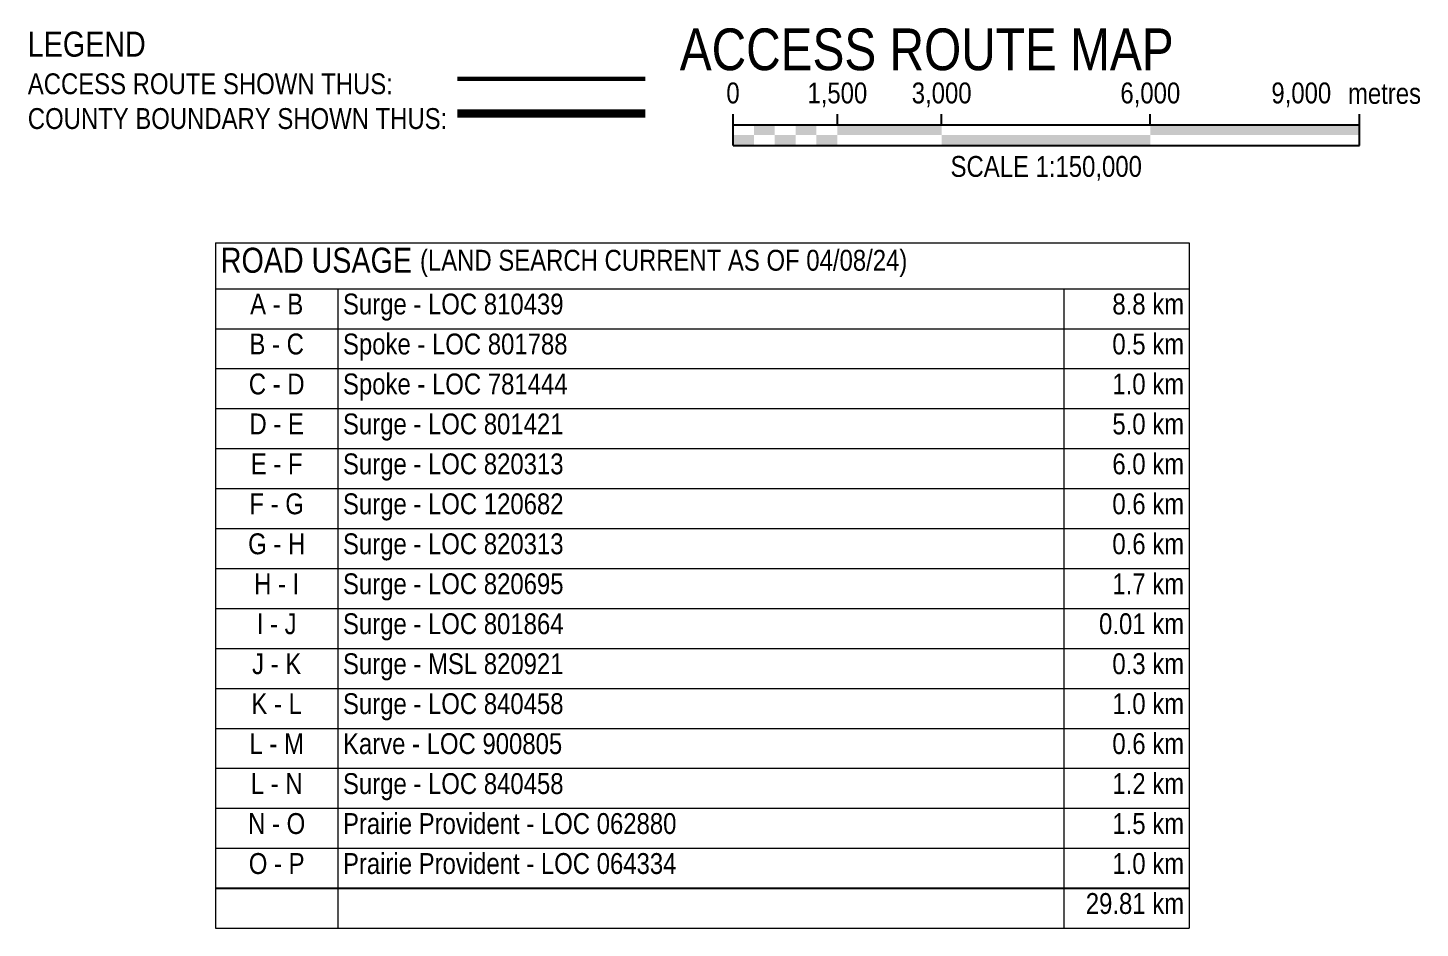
# Model space of a CAD drawing. Extents: x 570482 to 581403, y 6264409 to 6273171.
# Drawn here: x 570523 to 571190, y 6269988 to 6270419 of the extents above; entities that cross this region are included whole.
import ezdxf
from ezdxf.enums import TextEntityAlignment as Align

# ---------------------------------------------------------------- set-up
doc = ezdxf.new("R2010")
doc.units = 0
doc.header["$LTSCALE"] = 5
doc.linetypes.add('BORDER2', pattern=[22.225, 6.35, -3.175, 6.35, -3.175, 0, -3.175])
doc.layers.get('Defpoints').update_dxf_attribs({"color": 9})
doc.layers.add('AS-COUNTY', color=7, linetype='BORDER2', lineweight=60, true_color=0xcc33ff)
for name, color, linetype in [('CG-NOTES', 7, 'Continuous'), ('DETAIL-T', 7, 'Continuous'), ('L-2', 7, 'Continuous'), ('P-PROPOSED', 10, 'Continuous')]:
    doc.layers.add(name, color=color, linetype=linetype)
doc.styles.add('0', font='ARIALN.TTF')
doc.styles.add('80', font='ARIALN.TTF', dxfattribs={"height": 10})
doc.styles.add('80CG', font='ARIALN.TTF', dxfattribs={"height": 10})
doc.styles.add('BOLD', font='ARIALNB.TTF')

# ---------------------------------------------------------------- blocks, each defined once
blk = doc.blocks.new('*T91')
at = {"layer": 'CG-NOTES', "color": 0, "lineweight": -2, "transparency": 16777216}
blk.add_line((0, -309.1), (466.29, -309.1), dxfattribs=at)
at = {"layer": 'Defpoints', "color": 8, "linetype": 'ByBlock', "lineweight": 0, "transparency": 16777216}
for p, q in [((0, 0), (466.29, 0)), ((0, 0), (0, -328.24)), ((466.29, 0), (466.29, -328.24)), ((0, -21.96), (466.29, -21.96)), ((58.51, -21.96), (58.51, -328.24)), ((406.14, -21.96), (406.14, -328.24)), ((0, -41.1), (466.29, -41.1)), ((0, -60.25), (466.29, -60.25)), ((0, -79.39), (466.29, -79.39)), ((0, -98.53), (466.29, -98.53)), ((0, -117.67), (466.29, -117.67)), ((0, -136.82), (466.29, -136.82)), ((0, -155.96), (466.29, -155.96)), ((0, -175.1), (466.29, -175.1)), ((0, -194.24), (466.29, -194.24)), ((0, -213.39), (466.29, -213.39)), ((0, -232.53), (466.29, -232.53)), ((0, -251.67), (466.29, -251.67)), ((0, -270.81), (466.29, -270.81)), ((0, -289.96), (466.29, -289.96)), ((0, -328.24), (466.29, -328.24))]:
    blk.add_line(p, q, dxfattribs=at)
at = {"layer": 'CG-NOTES', "color": 154, "transparency": 16777216, "insert": (2.5, -2.33), "char_height": 11.98985, "width": 461.2957, "attachment_point": 1, "style": 'BOLD'}
blk.add_mtext('\\A1;{\\fArial Narrow|b0|i0|c0|p34;\\C14;ROAD USAGE\\fArial Narrow|b1|i0|c0|p34;\\H0.99999x; \\fArial Narrow|b0|i0|c0|p34;\\H0.83333x;\\C256;(LAND SEARCH CURRENT AS OF 04/08/24)}', dxfattribs=at)
at = {"layer": 'CG-NOTES', "transparency": 16777216, "style": '0'}
for s, insert, char_height, width, attachment_point in [('A - B', (29.26, -24.29), 9.992, 53.5162, 2), ('Surge - LOC 810439', (61.01, -24.29), 9.9915, 342.6294, 1), ('8.8 km', (463.79, -24.29), 9.992, 55.1585, 3), ('B - C', (29.26, -43.44), 9.992, 53.5162, 2), ('Spoke - LOC 801788', (61.01, -43.44), 9.9915, 342.6294, 1), ('0.5 km', (463.79, -43.44), 9.992, 55.1585, 3), ('C - D', (29.26, -62.58), 9.992, 53.5162, 2), ('Spoke - LOC 781444', (61.01, -62.58), 9.9915, 342.6294, 1), ('1.0 km', (463.79, -62.58), 9.992, 55.1585, 3), ('D - E', (29.26, -81.72), 9.992, 53.5162, 2), ('Surge - LOC 801421', (61.01, -81.72), 9.9915, 342.6294, 1), ('5.0 km', (463.79, -81.72), 9.992, 55.1585, 3), ('E - F', (29.26, -100.86), 9.992, 53.5162, 2), ('Surge - LOC 820313', (61.01, -100.86), 9.9915, 342.6294, 1), ('6.0 km', (463.79, -100.86), 9.992, 55.1585, 3), ('F - G', (29.26, -120), 9.992, 53.5162, 2), ('Surge - LOC 120682', (61.01, -120), 9.9915, 342.6294, 1), ('0.6 km', (463.79, -120), 9.992, 55.1585, 3), ('G - H', (29.26, -139.15), 9.992, 53.5162, 2), ('Surge - LOC 820313 ', (61.01, -139.15), 9.9915, 342.6294, 1), ('0.6 km', (463.79, -139.15), 9.992, 55.1585, 3), ('H - I', (29.26, -158.29), 9.992, 53.5162, 2), ('Surge - LOC 820695 ', (61.01, -158.29), 9.9915, 342.6294, 1), ('1.7 km', (463.79, -158.29), 9.992, 55.1585, 3), ('I - J', (29.26, -177.43), 9.992, 53.5162, 2), ('Surge - LOC 801864', (61.01, -177.43), 9.9915, 342.6294, 1), ('0.01 km', (463.79, -177.43), 9.992, 55.1585, 3), ('J - K', (29.26, -196.58), 9.992, 53.5165, 2), ('Surge - MSL 820921', (61.01, -196.58), 9.9915, 342.6299, 1), ('0.3 km', (463.79, -196.58), 9.992, 55.159, 3), ('K - L', (29.26, -215.72), 9.992, 53.5165, 2), ('Surge - LOC 840458', (61.01, -215.72), 9.9915, 342.6299, 1), ('1.0 km', (463.79, -215.72), 9.992, 55.159, 3), ('L - M', (29.26, -234.86), 9.992, 53.5165, 2), ('Karve - LOC 900805', (61.01, -234.86), 9.9915, 342.6299, 1), ('0.6 km', (463.79, -234.86), 9.992, 55.159, 3), ('L - N', (29.26, -254), 9.992, 53.5165, 2), ('Surge - LOC 840458', (61.01, -254), 9.9915, 342.6299, 1), ('1.2 km', (463.79, -254), 9.992, 55.159, 3), ('N - O', (29.26, -273.14), 9.992, 53.5165, 2), ('Prairie Provident - LOC 062880', (61.01, -273.14), 9.9915, 342.6297, 1), ('1.5 km', (463.79, -273.14), 9.992, 55.1588, 3), ('O - P', (29.26, -292.29), 9.992, 53.5165, 2), ('Prairie Provident - LOC 064334', (61.01, -292.29), 9.9915, 342.6297, 1), ('1.0 km', (463.79, -292.29), 9.992, 55.1588, 3), ('29.81 km', (463.79, -311.43), 9.992, 55.1588, 3)]:
    blk.add_mtext(s, dxfattribs=dict(at, insert=insert, char_height=char_height, width=width, attachment_point=attachment_point))

msp = doc.modelspace()

# ---------------------------------------------------------------- linework, layer by layer
at = {"layer": 'AS-COUNTY', "ltscale": 0.5, "const_width": 3.996, "flags": 128}
msp.add_lwpolyline([(570728.606, 6270378.051), (570818.716, 6270378.051)], dxfattribs=at)
at = {"layer": 'L-2'}
for p, q in [((570860.67, 6270362.613), (570860.67, 6270377.601)), ((570860.67, 6270372.605), (571160.653, 6270372.605)), ((570910.627, 6270372.605), (570910.627, 6270377.601)), ((570960.585, 6270372.605), (570960.585, 6270377.601)), ((571060.499, 6270372.605), (571060.499, 6270377.601)), ((571160.653, 6270362.613), (571160.653, 6270377.601)), ((570860.67, 6270362.613), (571160.653, 6270362.613))]:
    msp.add_line(p, q, dxfattribs=at)
for points in [[(570870.662, 6270372.605), (570880.653, 6270372.605), (570870.662, 6270367.609), (570880.653, 6270367.609)], [(570890.645, 6270372.605), (570900.636, 6270372.605), (570890.645, 6270367.609), (570900.636, 6270367.609)], [(570910.627, 6270372.605), (570960.585, 6270372.605), (570910.627, 6270367.609), (570960.585, 6270367.609)], [(571060.499, 6270372.605), (571160.653, 6270372.605), (571060.499, 6270367.609), (571160.653, 6270367.609)], [(570860.67, 6270367.609), (570870.662, 6270367.609), (570860.67, 6270362.613), (570870.662, 6270362.613)], [(570880.653, 6270367.609), (570890.645, 6270367.609), (570880.653, 6270362.613), (570890.645, 6270362.613)], [(570900.636, 6270367.609), (570910.627, 6270367.609), (570900.636, 6270362.613), (570910.627, 6270362.613)], [(570960.585, 6270367.609), (571060.499, 6270367.609), (570960.585, 6270362.613), (571060.499, 6270362.613)]]:
    msp.add_solid(points, dxfattribs=at)
at = {"layer": 'P-PROPOSED', "color": 90, "const_width": 1.998, "flags": 128}
msp.add_lwpolyline([(570728.606, 6270394.583), (570818.716, 6270394.583)], dxfattribs=at)

# ---------------------------------------------------------------- block references
msp.add_blockref('*T91', (570612.894, 6270316.01))

# ---------------------------------------------------------------- texts
at = {"layer": 'CG-NOTES', "insert": (570522.973, 6270417.19), "char_height": 9.99055, "width": 456.79009, "attachment_point": 1, "style": '80'}
msp.add_mtext('{\\H1.2x;\\C14;LEGEND\\H0.83333x;\\C256;\\PACCESS ROUTE SHOWN THUS:\\P}COUNTY BOUNDARY SHOWN THUS:', dxfattribs=at)
at = {"layer": 'DETAIL-T', "color": 3, "insert": (570786.559, 6270418.706), "char_height": 19.98294, "width": 332.77464, "attachment_point": 1, "style": '80CG'}
msp.add_mtext('\\pi48.616;ACCESS ROUTE MAP', dxfattribs=at)
at = {"layer": 'L-2', "style": '80'}
msp.add_text('metres', height=9.9915, dxfattribs=at).set_placement((571172.643, 6270382.596), align=Align.CENTER)
for s, insert, char_height, attachment_point in [('0', (570860.67, 6270392.799), 9.991, 2), ('1,500', (570910.627, 6270392.799), 9.9915, 2), ('3,000', (570960.585, 6270392.799), 9.9915, 2), ('6,000', (571060.499, 6270392.799), 9.9915, 2), ('9,000', (571147.121, 6270392.806), 9.9915, 3), ('SCALE 1:150,000', (571010.662, 6270357.618), 9.99147, 2)]:
    msp.add_mtext(s, dxfattribs=dict(at, insert=insert, char_height=char_height, attachment_point=attachment_point))

doc.saveas('drawing.dxf')
